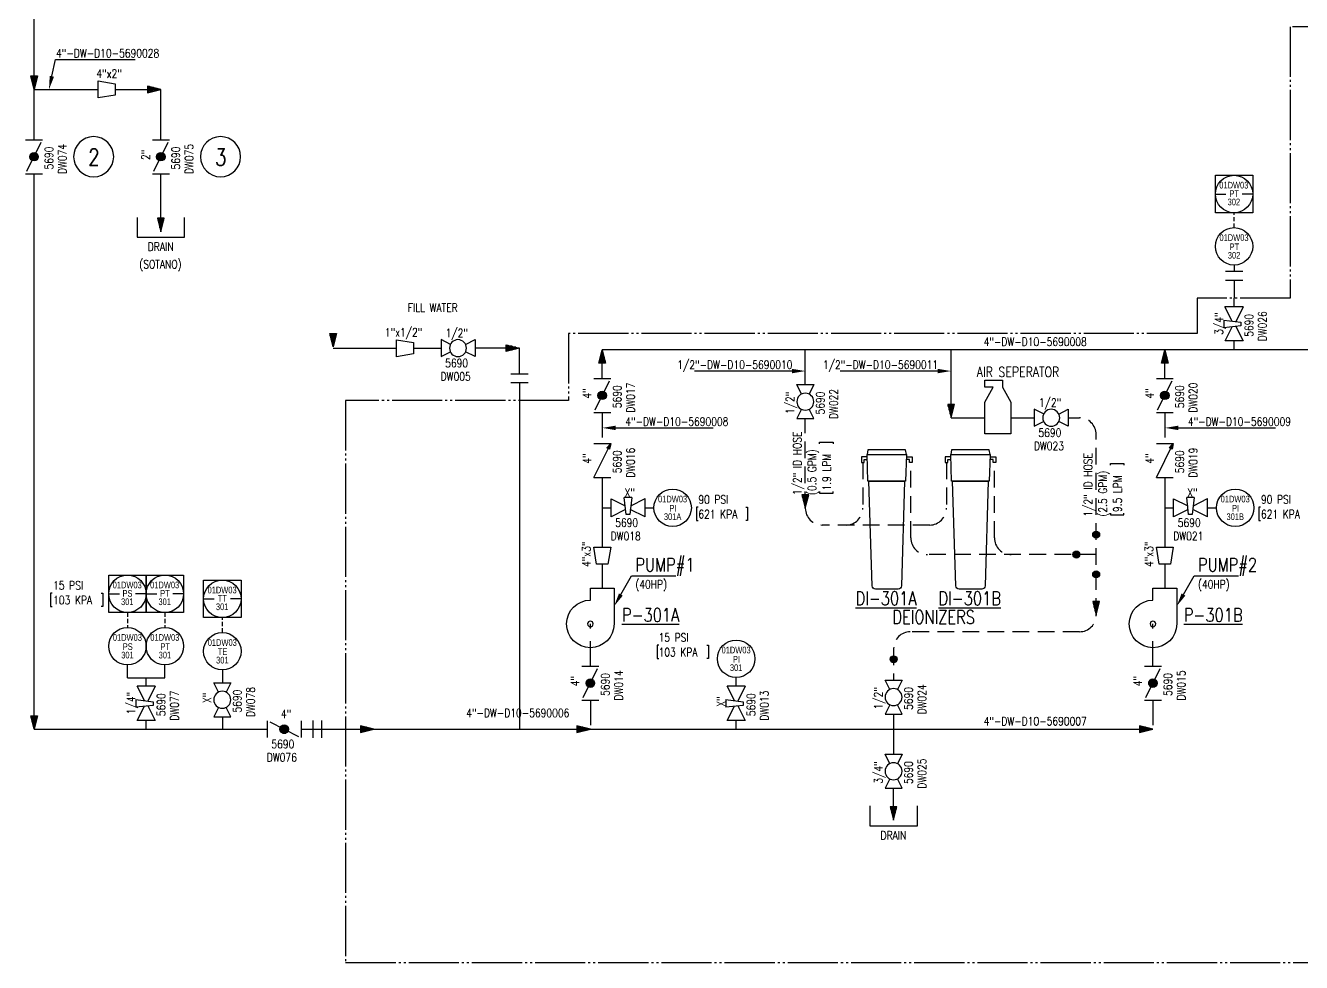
# Model space of a CAD drawing. Header units: inches. Extents: x -80 to 1771, y -447 to 2167.
# Drawn here: x -17.6 to 364.1, y 4.5 to 284.8 of the extents above; entities that cross this region are included whole.
import ezdxf
from ezdxf import colors
from ezdxf.entities.mleader import LeaderData, LeaderLine
from ezdxf.enums import TextEntityAlignment as Align
from ezdxf.math import Vec2, Vec3

# ---------------------------------------------------------------- set-up
doc = ezdxf.new("R2010")
doc.units = ezdxf.units.IN
doc.header["$MEASUREMENT"] = 0
for name, pattern in [('DASHED', [0.75, 0.5, -0.25]), ('ISA 5.3.2-6', [19.05, 12.7, -6.35]), ('JIS_09_15', [18.9, 15, -0.9, 0.6, -0.9, 0.6, -0.9])]:
    doc.linetypes.add(name, pattern=pattern)
for name, color, linetype in [('23.24.E.', 4, 'ISA 5.3.2-6'), ('P01equipos', 3, 'Continuous'), ('P01instrumentos', 2, 'Continuous'), ('PEQUIP', 3, 'Continuous'), ('PTTEXT', 3, 'Continuous'), ('R00diagrama', 4, 'Continuous'), ('R01equipos', 3, 'Continuous'), ('Rinstrumentos', 2, 'Continuous'), ('RTTEXT', 2, 'Continuous'), ('Rvalvulas', 3, 'Continuous'), ('Tx_DDIM', 1, 'Continuous'), ('Tx_P_AEREO', 4, 'Continuous'), ('Tx_TEXT', 3, 'Continuous')]:
    doc.layers.add(name, color=color, linetype=linetype)
doc.styles.add('ROMANS', font='romans')
doc.styles.get("Standard").update_dxf_attribs({"font": 'arial.ttf'})

# ---------------------------------------------------------------- blocks, each defined once
blk = doc.blocks.new('reducc concentrica')
at = {"layer": 'PEQUIP'}
for p, q in [((0, -2.54), (0, 2.54)), ((0, 2.54), (5.08, 1.69)), ((5.08, 1.69), (5.08, -1.69)), ((5.08, -1.69), (0, -2.54))]:
    blk.add_line(p, q, dxfattribs=at)
blk = doc.blocks.new('FPRO')
at = {"color": 3, "linetype": 'Continuous'}
for p, q in [((-4.2, 1.05), (-5, 1.05)), ((-2.8, 0.7), (-5, 0.7)), ((-1.4, 0.35), (-5, 0.35)), ((0, 0), (-5, 0)), ((-1.4, -0.35), (-5, -0.35)), ((-2.8, -0.7), (-5, -0.7)), ((-4.2, -1.05), (-5, -1.05))]:
    blk.add_line(p, q, dxfattribs=at)
blk.add_lwpolyline([(-5, 1.25), (0, 0), (-5, -1.25)], close=True, dxfattribs=at)
blk = doc.blocks.new('FLECHA')
at = {"xscale": 0.9999979999999999, "yscale": -0.9999979999999999, "rotation": 90}
blk.add_blockref('FPRO', (0, 0), dxfattribs=at)
blk = doc.blocks.new('Instrumento Local')
at = {"layer": 'P01instrumentos', "color": 2, "linetype": 'Continuous'}
blk.add_circle((0, 0), 6, dxfattribs=at)
at = {"layer": 'PTTEXT', "linetype": 'Continuous', "style": 'ROMANS', "width": 0.9}
for tag, p in [('TAG1', (-4.14, 2.03)), ('TAG2', (-3.98, -4.74))]:
    blk.add_attdef(tag, p, '', height=2.5, dxfattribs=at)
blk = doc.blocks.new('brida ciega')
at = {"layer": 'R01equipos', "color": 4}
blk.add_line((0, 0), (-5.39, 0), dxfattribs=at)
at = {"layer": 'R01equipos'}
for p, q in [((0, 2.61), (0, -2.6)), ((2.61, 2.61), (2.61, -2.6))]:
    blk.add_line(p, q, dxfattribs=at)
blk = doc.blocks.new('Sen')
at = {"layer": 'Rinstrumentos', "color": 2, "linetype": 'Continuous'}
for p, q in [((-7, 7), (-3.02, 7)), ((7, 7), (3.02, 7))]:
    blk.add_line(p, q, dxfattribs=at)
blk.add_lwpolyline([(-7, 14), (7, 14), (7, 0), (-7, 0)], close=True, dxfattribs=at)
blk.add_circle((0, 7), 7, dxfattribs=at)
at = {"layer": 'RTTEXT', "linetype": 'Continuous', "width": 0.8}
for tag, p in [('213', (-0.09, 9.06)), ('110', (-0.07, 2.78)), ('FT', (0.02, 5.91))]:
    blk.add_attdef(tag, text='', height=2.5, dxfattribs=at).set_placement(p, align=Align.CENTER)
blk = doc.blocks.new('inst')
at = {"layer": 'Rinstrumentos', "color": 2, "linetype": 'Continuous'}
blk.add_circle((0, 0), 7, dxfattribs=at)
at = {"layer": 'RTTEXT', "linetype": 'Continuous', "width": 0.8}
for tag, p in [('213', (-0.02, 2.01)), ('XX', (0.11, -1.41)), ('100', (0, -4.58))]:
    blk.add_attdef(tag, text='', height=2.5, dxfattribs=at).set_placement(p, align=Align.CENTER)
blk = doc.blocks.new('vmariposa')
at = {"layer": 'PEQUIP'}
for p, q in [((-5.08, 2.54), (-5.08, -2.54)), ((-4.32, 2.16), (4.32, -2.16)), ((5.08, 2.54), (5.08, -2.54))]:
    blk.add_line(p, q, dxfattribs=at)
for points in [[(-1.26, 0.17), (1.26, 0.17)], [(-1.16, 0.51), (1.16, 0.51)], [(-0.94, 0.85), (0.94, 0.85)], [(-0.45, 1.19), (0.45, 1.19)], [(-1.26, -0.17), (1.26, -0.17)], [(-1.16, -0.51), (1.16, -0.51)], [(-0.94, -0.85), (0.94, -0.85)], [(-0.45, -1.19), (0.45, -1.19)]]:
    blk.add_lwpolyline(points, dxfattribs=at)
blk.add_circle((0, 0), 1.27, dxfattribs=at)
blk = doc.blocks.new('vtapon')
at = {"color": 3}
for p, q in [((-4.3, -3.24), (-4.3, 2.22)), ((-0.31, 2.56), (1.97, 2.56)), ((-0.31, 2.56), (0.31, -2.56)), ((1.4, -2.56), (1.97, 2.56)), ((0.31, -2.56), (1.4, -2.56))]:
    blk.add_line(p, q, dxfattribs=at)
at = {"layer": 'PEQUIP'}
for p, q in [((-0.02, 0.03), (-4.3, 2.22)), ((5.88, 2.2), (1.68, 0.03)), ((5.88, -3.23), (5.88, 2.2)), ((-4.3, -3.24), (0.13, -1.04)), ((1.57, -1.04), (5.88, -3.23))]:
    blk.add_line(p, q, dxfattribs=at)
blk = doc.blocks.new('vesferica')
at = {"layer": 'PEQUIP'}
for p, q in [((-2.28, 1.13), (-5.09, 2.54)), ((-5.09, 2.54), (-5.09, -2.54)), ((2.28, 1.14), (5.07, 2.54)), ((5.07, 2.54), (5.07, -2.54)), ((-5.09, -2.54), (-2.28, -1.14)), ((5.07, -2.54), (2.27, -1.14))]:
    blk.add_line(p, q, dxfattribs=at)
blk.add_circle((0, 0), 2.54, dxfattribs=at)
blk = doc.blocks.new('ventilador- soplador')
at = {"layer": 'PEQUIP'}
for p, q in [((10.67, 7.11), (0, 7.11)), ((10.67, 0), (10.67, 7.11)), ((7.11, 0), (10.67, 0))]:
    blk.add_line(p, q, dxfattribs=at)
blk.add_circle((0, 0), 0.839, dxfattribs=at)
blk.add_arc((0, 0), 7.11, 90, 0, dxfattribs=at)
blk = doc.blocks.new('vretencion')
at = {"layer": 'PEQUIP'}
for p, q in [((-5.08, 2.54), (-5.08, -2.54)), ((-5.08, 2.54), (5.08, -2.54)), ((5.08, 2.54), (5.08, -2.54)), ((3.38, -2.16), (3.75, -1.4)), ((5.08, -2.54), (3.38, -2.16)), ((3.75, -1.4), (5.08, -2.54))]:
    blk.add_line(p, q, dxfattribs=at)
for points in [[(3.45, -2.01), (4.06, -2.31)], [(3.53, -1.86), (4.74, -2.46)], [(3.6, -1.71), (4.81, -2.31)], [(3.68, -1.56), (4.28, -1.86)]]:
    blk.add_lwpolyline(points, dxfattribs=at)

msp = doc.modelspace()

# ---------------------------------------------------------------- hatches: boundary and pattern name
at = {"layer": 'Tx_P_AEREO', "ltscale": 0.5}
h = msp.add_hatch(color=4, dxfattribs=at)
h.dxf.hatch_style = 1
h.paths.add_polyline_path([(301.65, 132.47, 1), (303.74, 132.47, 1)])
h = msp.add_hatch(color=4, dxfattribs=at)
h.dxf.hatch_style = 1
h.paths.add_polyline_path([(295.75, 126.56, 1), (297.84, 126.56, 1)])
h = msp.add_hatch(color=4, dxfattribs=at)
h.dxf.hatch_style = 1
h.paths.add_polyline_path([(301.65, 120.65, 1), (303.74, 120.65, 1)])
h = msp.add_hatch(color=4, dxfattribs=at)
h.dxf.hatch_style = 1
h.paths.add_polyline_path([(241.07, 95.23, 1), (243.16, 95.23, 1)])

# ---------------------------------------------------------------- linework, layer by layer
at = {"layer": '23.24.E.', "color": 2, "ltscale": 0.1}
for p, q in [((343.95, 224.34), (343.95, 228.8)), ((12.93, 109.21), (12.93, 104.74)), ((24.13, 109.21), (24.13, 104.74)), ((41.31, 103.23), (41.31, 107.7))]:
    msp.add_line(p, q, dxfattribs=at)
at = {"layer": '23.24.E.', "color": 2, "linetype": 'Continuous', "ltscale": 0.1}
for p, q in [((343.95, 200.63), (343.95, 203.27)), ((343.95, 187.82), (343.95, 190.45)), ((154.95, 140.54), (157.59, 140.54)), ((167.77, 140.54), (170.41, 140.54)), ((323.24, 140.54), (325.87, 140.54)), ((336.06, 140.54), (338.7, 140.54)), ((12.93, 89.71), (12.93, 93.54)), ((24.13, 89.71), (24.13, 93.54)), ((41.31, 92.03), (41.31, 88.21)), ((12.93, 89.71), (24.13, 89.71)), ((18.53, 87.14), (18.53, 89.78)), ((195.01, 87.14), (195.01, 89.78)), ((18.53, 74.32), (18.53, 76.96)), ((41.31, 78.05), (41.31, 74.32)), ((195.01, 74.32), (195.01, 76.96))]:
    msp.add_line(p, q, dxfattribs=at)
at = {"layer": 'R00diagrama'}
msp.add_line((130.21, 172.64), (130.21, 74.32), dxfattribs=at)
at = {"layer": 'Rinstrumentos'}
msp.add_line((343.95, 213.14), (343.95, 211.27), dxfattribs=at)
at = {"layer": 'Rvalvulas'}
for points in [[(269.41, 176.6), (269.41, 178.69), (274.71, 178.69), (274.71, 176.6), (277.21, 172.13), (277.21, 162.67), (269.41, 162.67), (269.41, 172.13), (271.91, 176.6), (269.41, 176.6)], [(234.19, 155.77), (232.49, 155.77), (232.49, 154.07), (233.28, 154.07), (233.28, 154.98), (234.2, 154.98)], [(245.92, 155.77), (247.62, 155.77), (247.62, 154.07), (246.82, 154.07), (246.82, 154.98), (245.91, 154.98)], [(259.2, 155.77), (257.5, 155.77), (257.5, 154.07), (258.3, 154.07), (258.3, 154.98), (259.22, 154.98)], [(270.94, 155.77), (272.64, 155.77), (272.64, 154.07), (271.84, 154.07), (271.84, 154.98), (270.92, 154.98)]]:
    msp.add_lwpolyline(points, dxfattribs=at)
for points in [[(234.16, 156.52), (245.95, 156.52), (245.7, 157.86), (234.41, 157.86)], [(234.16, 156.52), (245.95, 156.52), (245.7, 148.5), (234.41, 148.5)], [(259.18, 156.52), (270.96, 156.52), (270.72, 157.86), (259.43, 157.86)], [(259.18, 156.52), (270.96, 156.52), (270.72, 148.5), (259.43, 148.5)]]:
    msp.add_lwpolyline(points, close=True, dxfattribs=at)
for points in [[(234.7, 148.5), (245.41, 148.5), (244.44, 117.15, -0.405233), (243.44, 116.18), (236.67, 116.18, -0.405233), (235.67, 117.15)], [(259.71, 148.5), (270.43, 148.5), (269.46, 117.15, -0.405233), (268.46, 116.18), (261.68, 116.18, -0.405233), (260.69, 117.15)]]:
    msp.add_lwpolyline(points, format="xyb", close=True, dxfattribs=at)
at = {"layer": 'Tx_DDIM', "color": 1, "linetype": 'JIS_09_15'}
msp.add_lwpolyline([(332.88, 203.27), (332.88, 192.68), (144.87, 192.68), (144.87, 172.64), (78.17, 172.64), (78.17, 4.53), (565.44, 4.53), (565.44, 284.44), (360.73, 284.44), (360.73, 203.27), (332.88, 203.27)], dxfattribs=at)
at = {"layer": 'Tx_P_AEREO', "color": 4, "ltscale": 0.5}
for p, q in [((-15.02, 250.64), (-15.02, 481.29)), ((-15.02, 265.7), (4.2, 265.7)), ((9.28, 265.7), (22.93, 265.7)), ((22.93, 250.64), (22.93, 265.7)), ((-15.02, 74.32), (-15.02, 240.48)), ((22.93, 223.13), (22.93, 240.48)), ((74.42, 188.28), (93.44, 188.28)), ((98.52, 188.28), (106.73, 188.28)), ((130.21, 188.28), (116.89, 188.28)), ((130.21, 180.64), (130.21, 188.28)), ((370.47, 187.82), (154.96, 187.82)), ((215.7, 177.37), (215.7, 187.82)), ((259.28, 167.46), (259.28, 187.82)), ((259.28, 167.46), (269.41, 167.46)), ((277.21, 167.46), (284.19, 167.46)), ((154.95, 149.62), (154.95, 128.76)), ((323.24, 149.62), (323.24, 128.76)), ((154.95, 123.68), (154.95, 116.47)), ((323.24, 123.68), (323.24, 116.47)), ((242.11, 78.84), (242.11, 66.81)), ((-15.02, 74.32), (54.74, 74.32)), ((64.9, 74.32), (146.67, 74.32)), ((78.17, 74.32), (130.21, 74.32)), ((91.01, 74.32), (319.69, 74.32)), ((242.11, 47.07), (242.11, 56.65))]:
    msp.add_line(p, q, dxfattribs=at)
at = {"layer": 'Tx_P_AEREO', "color": 4, "linetype": 'DASHED', "ltscale": 15}
for p, q in [((154.95, 179.25), (154.95, 187.82)), ((323.24, 179.25), (323.24, 187.82)), ((154.95, 169.09), (154.95, 159.79)), ((323.24, 169.09), (323.24, 159.79)), ((151.4, 93.18), (151.4, 105.8)), ((319.69, 93.18), (319.69, 105.8)), ((151.4, 83.02), (151.4, 74.32)), ((319.69, 83.02), (319.69, 74.32))]:
    msp.add_line(p, q, dxfattribs=at)
at = {"layer": 'Tx_P_AEREO', "color": 4, "linetype": 'DASHED', "ltscale": 10}
for p, q in [((215.7, 140.39), (215.7, 167.2)), ((294.35, 167.46), (297.7, 167.46)), ((302.7, 108.46), (302.7, 162.46)), ((232.88, 154.07), (232.88, 140.39)), ((247.22, 131.56), (247.22, 154.07)), ((257.9, 154.07), (257.9, 140.39)), ((272.24, 131.56), (272.24, 154.07)), ((252.9, 135.39), (220.7, 135.39)), ((302.7, 126.56), (252.22, 126.56)), ((297.7, 103.46), (247.11, 103.46)), ((242.11, 98.46), (242.11, 89))]:
    msp.add_line(p, q, dxfattribs=at)
at = {"layer": 'Tx_P_AEREO', "color": 3}
for points in [[(15.81, 227.41), (15.81, 221.52), (30.04, 221.52), (30.04, 227.41)], [(235, 51.34), (235, 45.45), (249.23, 45.45), (249.23, 51.34)]]:
    msp.add_lwpolyline(points, dxfattribs=at)
at = {"layer": 'Tx_P_AEREO', "color": 4, "ltscale": 0.5}
for centre in [(302.7, 132.47), (296.79, 126.56), (302.7, 120.65), (242.11, 95.23)]:
    msp.add_circle(centre, 1.04, dxfattribs=at)
at = {"layer": 'Tx_P_AEREO', "color": 4, "linetype": 'DASHED', "ltscale": 10}
for centre, start, end in [((297.7, 162.46), 0, 90), ((220.7, 140.39), 180, 270), ((227.88, 140.39), 270, 0), ((252.9, 140.39), 270, 0), ((252.22, 131.56), 180, 270), ((277.24, 131.56), 180, 270), ((297.7, 108.46), 270, 0), ((247.11, 98.46), 90, 180)]:
    msp.add_arc(centre, 5, start, end, dxfattribs=at)
at = {"layer": 'Tx_TEXT'}
for points in [[(219.98, 159.68), (219.98, 160.18), (223.98, 160.18), (223.98, 159.68)], [(306.98, 153.24), (306.98, 153.74), (310.98, 153.74), (310.98, 153.24)], [(219.98, 145.4), (219.98, 144.9), (223.98, 144.9), (223.98, 145.4)], [(183.62, 140.74), (183.12, 140.74), (183.12, 136.74), (183.62, 136.74)], [(197.89, 140.74), (198.39, 140.74), (198.39, 136.74), (197.89, 136.74)], [(306.98, 138.97), (306.98, 138.47), (310.98, 138.47), (310.98, 138.97)], [(351.9, 140.74), (351.4, 140.74), (351.4, 136.74), (351.9, 136.74)], [(-9.56, 115.04), (-10.06, 115.04), (-10.06, 111.04), (-9.56, 111.04)], [(5.06, 115.04), (5.56, 115.04), (5.56, 111.04), (5.06, 111.04)], [(171.91, 99.46), (171.41, 99.46), (171.41, 95.46), (171.91, 95.46)], [(186.19, 99.46), (186.69, 99.46), (186.69, 95.46), (186.19, 95.46)]]:
    msp.add_lwpolyline(points, dxfattribs=at)

# ---------------------------------------------------------------- block references
at = {"xscale": 0.8000000000001819, "yscale": 0.8000000000001819, "zscale": 0.8000000000001819}
for name, p, values in [('Sen', (343.95, 228.8), {'213': '01DW03', '110': '302', 'FT': 'PT'}), ('inst', (343.95, 218.74), {'213': '01DW03', '100': '302', 'XX': 'PT'}), ('inst', (176.01, 140.54), {'213': '01DW03', '100': '301A', 'XX': 'PI'}), ('inst', (344.3, 140.54), {'213': '01DW03', '100': '301B', 'XX': 'PI'}), ('Sen', (12.93, 109.21), {'213': '01DW03', '110': '301', 'FT': 'PS'}), ('Sen', (24.13, 109.21), {'213': '01DW03', '110': '301', 'FT': 'PT'}), ('Sen', (41.31, 107.7), {'213': '01DW03', '110': '301', 'FT': 'TT'}), ('inst', (12.93, 99.14), {'213': '01DW03', '100': '301', 'XX': 'PS'}), ('inst', (24.13, 99.14), {'213': '01DW03', '100': '301', 'XX': 'PT'}), ('inst', (41.31, 97.63), {'213': '01DW03', '100': '301', 'XX': 'TE'}), ('inst', (195.01, 95.38), {'213': '01DW03', '100': '301', 'XX': 'PI'})]:
    msp.add_blockref(name, p, dxfattribs=at).add_auto_attribs(values)
at = {"layer": 'P01equipos', "color": 3, "xscale": -1, "rotation": 270}
for p in [(151.4, 105.8), (319.69, 105.8)]:
    msp.add_blockref('ventilador- soplador', p, dxfattribs=at)
at = {"layer": 'P01instrumentos', "color": 1, "xscale": -1}
for p in [(2.82, 245.56), (40.77, 245.56)]:
    msp.add_blockref('Instrumento Local', p, dxfattribs=at)
at = {"layer": 'Rvalvulas'}
for name, p in [('reducc concentrica', (4.2, 265.7)), ('reducc concentrica', (93.44, 188.28)), ('vmariposa', (59.82, 74.32))]:
    msp.add_blockref(name, p, dxfattribs=at)
for name, p, rotation in [('vmariposa', (-15.02, 245.56), 90), ('vmariposa', (22.93, 245.56), 90), ('vmariposa', (154.95, 174.17), 90), ('vmariposa', (323.24, 174.17), 90), ('vretencion', (154.95, 154.71), 89.99999999999999), ('vretencion', (323.24, 154.71), 89.99999999999999), ('reducc concentrica', (154.95, 128.76), 270), ('reducc concentrica', (323.24, 128.76), 270), ('vmariposa', (151.4, 88.1), 90), ('vmariposa', (319.69, 88.1), 90)]:
    msp.add_blockref(name, p, dxfattribs=dict(at, rotation=rotation))
at = {"layer": 'Rvalvulas', "xscale": -1, "rotation": 90}
for name, p in [('vtapon', (343.44, 196.33)), ('vesferica', (215.7, 172.28)), ('vesferica', (41.3, 83.12)), ('vesferica', (242.11, 83.91)), ('vtapon', (18.02, 82.84)), ('vtapon', (194.5, 82.84)), ('vesferica', (242.11, 61.72))]:
    msp.add_blockref(name, p, dxfattribs=at)
at = {"layer": 'Rvalvulas', "xscale": -1}
for name, p in [('vesferica', (111.8, 188.29)), ('vesferica', (289.26, 167.46)), ('vtapon', (163.47, 141.05)), ('vtapon', (331.75, 141.05))]:
    msp.add_blockref(name, p, dxfattribs=at)
at = {"layer": 'Tx_P_AEREO', "yscale": 0.8, "zscale": 0.8}
for p, xscale, rotation in [((-15.02, 265.7), -0.8, 180), ((22.93, 265.7), 0.8, 269.9999999999999), ((22.93, 223.13), 0.8, 179.9999999999999), ((74.42, 188.65), -0.8, 180), ((130.21, 188.28), -0.8, 270.0000000000001), ((259.28, 167.46), 0.8, 179.9999999999999), ((215.7, 140.39), 0.8, 179.9999999999999), ((302.7, 108.46), 0.8, 179.9999999999999), ((-15.02, 74.32), -0.8, 180), ((86.67, 74.32), 0.8, 269.9999999999999), ((151.4, 74.32), 0.8, 269.9999999999999), ((319.69, 74.32), 0.8, 269.9999999999999), ((242.11, 47.07), 0.8, 179.9999999999999)]:
    msp.add_blockref('FLECHA', p, dxfattribs=dict(at, xscale=xscale, rotation=rotation))
at = {"layer": 'Tx_P_AEREO', "color": 3}
for p, rotation in [((343.95, 208.67), 89.99999999999997), ((130.21, 178.04), 89.99999999999997), ((71.06, 74.32), 180)]:
    msp.add_blockref('brida ciega', p, dxfattribs=dict(at, rotation=rotation))
at = {"layer": 'Tx_P_AEREO', "xscale": -0.8, "yscale": 0.8, "zscale": 0.8}
for p in [(154.95, 187.82), (323.24, 187.82)]:
    msp.add_blockref('FLECHA', p, dxfattribs=at)

# ---------------------------------------------------------------- texts
at = {"layer": 'RTTEXT', "color": 4, "style": 'ROMANS', "width": 0.8}
for s, height, p in [('2', 5, (2.89, 242.93)), ('3', 5, (40.84, 242.93)), ('AIR SEPERATOR', 3, (279.34, 179.67)), ('%%UDI-301A', 4, (239.84, 111.46)), ('%%UDI-301B', 4, (264.86, 111.46)), ('%%UP-301A', 4, (169.42, 106.48)), ('DEIONIZERS', 4, (254.08, 105.87)), ('%%UP-301B', 4, (337.7, 106.48))]:
    msp.add_text(s, height=height, dxfattribs=at).set_placement(p, align=Align.CENTER)
for s, p in [('PUMP#1', (164.85, 125.51)), ('PUMP#2', (333.14, 125.51))]:
    msp.add_text(s, height=4, dxfattribs=at).set_placement(p, align=Align.TOP_LEFT)
at = {"layer": 'Tx_TEXT', "style": 'ROMANS', "width": 0.8}
for s, p in [('4"-DW-D10-5690028', (-8.43, 277.76)), ('4"x2"', (3.63, 271.69)), ('DRAIN', (19.01, 219.87)), ('(SOTANO)', (16.45, 214.64)), ('FILL WATER', (96.79, 201.62)), ('1"x1/2"', (89.92, 194.27)), ('1/2"', (108.1, 194.09)), ('4"-DW-D10-5690008', (269.03, 191.45)), ('5690', (107.97, 185.07)), ('1/2"-DW-D10-5690010', (177.39, 184.58)), ('1/2"-DW-D10-5690011', (220.96, 184.58)), ('DW005', (106.61, 181.07)), ('1/2"', (285.56, 173.27)), ('4"-DW-D10-5690008', (161.83, 167.57)), ('5690', (285.43, 164.25)), ('4"-DW-D10-5690009', (330.12, 167.57)), ('DW023', (284.07, 160.25)), ('X"', (161.69, 146.34)), ('X"', (329.97, 146.34)), ('90 PSI', (183.71, 144.28)), ('90 PSI', (352, 144.28)), ('621 KPA', (183.71, 139.88)), ('621 KPA', (352, 139.88)), ('5690', (158.83, 137.32)), ('5690', (327.11, 137.32)), ('DW018', (157.47, 133.32)), ('DW021', (325.76, 133.32)), ('15 PSI', (-9.32, 118.58)), ('(40HP)', (164.85, 118.89)), ('(40HP)', (333.14, 118.89)), ('103 KPA', (-9.32, 114.18)), ('15 PSI', (171.8, 103)), ('103 KPA', (171.8, 98.6)), ('4"-DW-D10-5690006', (114.25, 80.42)), ('4"', (58.84, 80.14)), ('4"-DW-D10-5690007', (269.03, 77.96)), ('5690', (55.98, 71.11)), ('DW076', (54.62, 67.12)), ('DRAIN', (238.19, 43.81))]:
    msp.add_text(s, height=2.5, dxfattribs=at).set_placement(p, align=Align.TOP_LEFT)
for s, p in [('5690', (-11.81, 241.72)), ('DW074', (-7.82, 240.36)), ('5690', (26.14, 241.72)), ('DW075', (30.13, 240.36)), ('2"', (17.12, 244.58)), ('3/4"', (338.15, 192.28)), ('DW026', (351.17, 190.33)), ('5690', (347.17, 191.69)), ('4"', (149.14, 173.19)), ('5690', (158.17, 170.34)), ('DW017', (162.16, 168.98)), ('DW022', (222.91, 167.09)), ('4"', (317.43, 173.19)), ('5690', (326.45, 170.34)), ('DW020', (330.45, 168.98)), ('1/2"', (209.89, 168.58)), ('5690', (218.91, 168.45)), ('1/2" ID HOSE', (212.03, 144.33)), ('5690', (158.17, 150.87)), ('DW016', (162.16, 149.51)), ('(0.5 GPM)', (216.43, 144.33)), ('1/2" ID HOSE', (299.03, 137.89)), ('5690', (326.45, 150.87)), ('DW019', (330.45, 149.51)), ('4"', (149.14, 153.72)), (' 1.9 LPM', (220.84, 144.33)), ('4"', (317.43, 153.72)), ('(2.5 GPM)', (303.43, 137.89)), (' 9.5 LPM', (307.83, 137.89)), ('4"x3"', (148.96, 122.82)), ('4"x3"', (317.25, 122.82)), ('DW014', (158.61, 82.9)), ('DW015', (326.89, 82.9)), ('4"', (145.59, 87.12)), ('5690', (154.61, 84.26)), ('4"', (313.88, 87.12)), ('5690', (322.9, 84.26)), ('1/4"', (12.73, 78.79)), ('5690', (21.75, 78.2)), ('DW077', (25.75, 76.84)), ('X"', (35.5, 82.15)), ('5690', (44.52, 79.29)), ('DW078', (48.52, 77.93)), ('5690', (198.23, 78.2)), ('DW013', (202.22, 76.84)), ('1/2"', (236.3, 80.21)), ('5690', (245.32, 80.08)), ('DW024', (249.32, 78.72)), ('X"', (189.2, 81.06)), ('DW025', (249.32, 56.53)), ('3/4"', (236.3, 58.02)), ('5690', (245.32, 57.89))]:
    msp.add_text(s, height=2.5, rotation=90, dxfattribs=at).set_placement(p, align=Align.TOP_LEFT)

# ---------------------------------------------------------------- leaders
at = {"layer": 'Tx_DDIM', "color": 1}
ml = msp.add_multileader_mtext('Standard', dxfattribs=at)
ml.set_content('', color=1)
ml.set_leader_properties()
ml.build(insert=Vec2(0, 0))
ctx = ml.context
ctx.base_point, ctx.plane_origin, ctx.plane_x_axis, ctx.plane_y_axis = Vec3(19.28, 274.63), Vec3(-86.95, 254.52), Vec3(-1, 0), Vec3(0, -1)
ctx.text_align_type = 2
notes = []
notes.append((ctx, [(0, (1, 1, 0), (-8.6, 274.63), (1, 0), 23.88, [(0, [(-10.54, 265.7)], 0, [])])]))
ctx.mtext.insert, ctx.mtext.text_direction, ctx.mtext.rotation, ctx.mtext.alignment, ctx.mtext.flow_direction = Vec3(17.28, 272.63), Vec3(-1, 0), 3.141593, 3, 5
ml = msp.add_multileader_mtext('Standard', dxfattribs=at)
ml.set_content('', color=1)
ml.set_leader_properties()
ml.build(insert=Vec2(0, 0))
ctx = ml.context
ctx.base_point, ctx.plane_origin, ctx.plane_x_axis, ctx.plane_y_axis = Vec3(182.57, 181.44), Vec3(287.34, 161.34), Vec3(-1, 0), Vec3(0, -1)
notes.append((ctx, [(0, (1, 1, 0), (206.45, 181.44), (-1, 0), 23.88, [(0, [(215.7, 181.44)], 0, [])])]))
ctx.mtext.insert, ctx.mtext.text_direction, ctx.mtext.rotation, ctx.mtext.flow_direction = Vec3(180.57, 179.44), Vec3(-1, 0), 3.141593, 5
ml = msp.add_multileader_mtext('Standard', dxfattribs=at)
ml.set_content('', color=1)
ml.set_leader_properties()
ml.build(insert=Vec2(0, 0))
ctx = ml.context
ctx.base_point, ctx.plane_origin, ctx.plane_x_axis, ctx.plane_y_axis = Vec3(226.14, 181.44), Vec3(330.92, 161.34), Vec3(-1, 0), Vec3(0, -1)
notes.append((ctx, [(0, (1, 1, 0), (250.02, 181.44), (-1, 0), 23.88, [(0, [(259.28, 181.44)], 0, [])])]))
ctx.mtext.insert, ctx.mtext.text_direction, ctx.mtext.rotation, ctx.mtext.flow_direction = Vec3(224.14, 179.44), Vec3(-1, 0), 3.141593, 5
ml = msp.add_multileader_mtext('Standard', dxfattribs=at)
ml.set_content('', color=1)
ml.set_leader_properties()
ml.build(insert=Vec2(0, 0))
ctx = ml.context
ctx.base_point, ctx.plane_origin, ctx.plane_x_axis, ctx.plane_y_axis = Vec3(192.09, 164.44), Vec3(83.31, 144.33), Vec3(-1, 0), Vec3(0, -1)
ctx.text_align_type = 2
notes.append((ctx, [(0, (1, 1, 0), (164.21, 164.44), (1, 0), 23.88, [(0, [(154.95, 164.44)], 0, [])])]))
ctx.mtext.insert, ctx.mtext.text_direction, ctx.mtext.rotation, ctx.mtext.alignment, ctx.mtext.flow_direction = Vec3(190.09, 162.44), Vec3(-1, 0), 3.141593, 3, 5
ml = msp.add_multileader_mtext('Standard', dxfattribs=at)
ml.set_content('', color=1)
ml.set_leader_properties()
ml.build(insert=Vec2(0, 0))
ctx = ml.context
ctx.base_point, ctx.plane_origin, ctx.plane_x_axis, ctx.plane_y_axis = Vec3(360.38, 164.44), Vec3(251.6, 144.33), Vec3(-1, 0), Vec3(0, -1)
ctx.text_align_type = 2
notes.append((ctx, [(0, (1, 1, 0), (332.5, 164.44), (1, 0), 23.88, [(0, [(323.24, 164.44)], 0, [])])]))
ctx.mtext.insert, ctx.mtext.text_direction, ctx.mtext.rotation, ctx.mtext.alignment, ctx.mtext.flow_direction = Vec3(358.38, 162.44), Vec3(-1, 0), 3.141593, 3, 5
ml = msp.add_multileader_mtext('Standard', dxfattribs=at)
ml.set_content('', color=1)
ml.set_leader_properties()
ml.build(insert=Vec2(0, 0))
ctx = ml.context
ctx.base_point, ctx.plane_origin = Vec3(176.94, 120.16), Vec3(175.29, 154.72)
notes.append((ctx, [(0, (1, 1, 0), (163.75, 120.16), (1, 0), 13.19, [(0, [(158.51, 111.13)], 0, [])])]))
ctx.mtext.insert, ctx.mtext.flow_direction = Vec3(178.94, 122.16), 5
ml = msp.add_multileader_mtext('Standard', dxfattribs=at)
ml.set_content('', color=1)
ml.set_leader_properties()
ml.build(insert=Vec2(0, 0))
ctx = ml.context
ctx.base_point, ctx.plane_origin = Vec3(345.23, 120.16), Vec3(343.57, 154.72)
notes.append((ctx, [(0, (1, 1, 0), (332.04, 120.16), (1, 0), 13.19, [(0, [(326.8, 111.13)], 0, [])])]))
ctx.mtext.insert, ctx.mtext.flow_direction = Vec3(347.23, 122.16), 5
for ctx, leaders in notes:
    for number, flags, end, landing, length, lines in leaders:
        leader = LeaderData()
        leader.index, (leader.has_last_leader_line, leader.has_dogleg_vector, leader.attachment_direction) = number, flags
        leader.last_leader_point, leader.dogleg_vector, leader.dogleg_length = Vec3(end), Vec3(landing), length
        for number, points, colour, breaks in lines:
            line = LeaderLine()
            line.index, line.vertices, line.color, line.breaks = number, Vec3.list(points), colors.encode_raw_color(colour), breaks
            leader.lines.append(line)
        ctx.leaders.append(leader)

doc.saveas('drawing.dxf')
